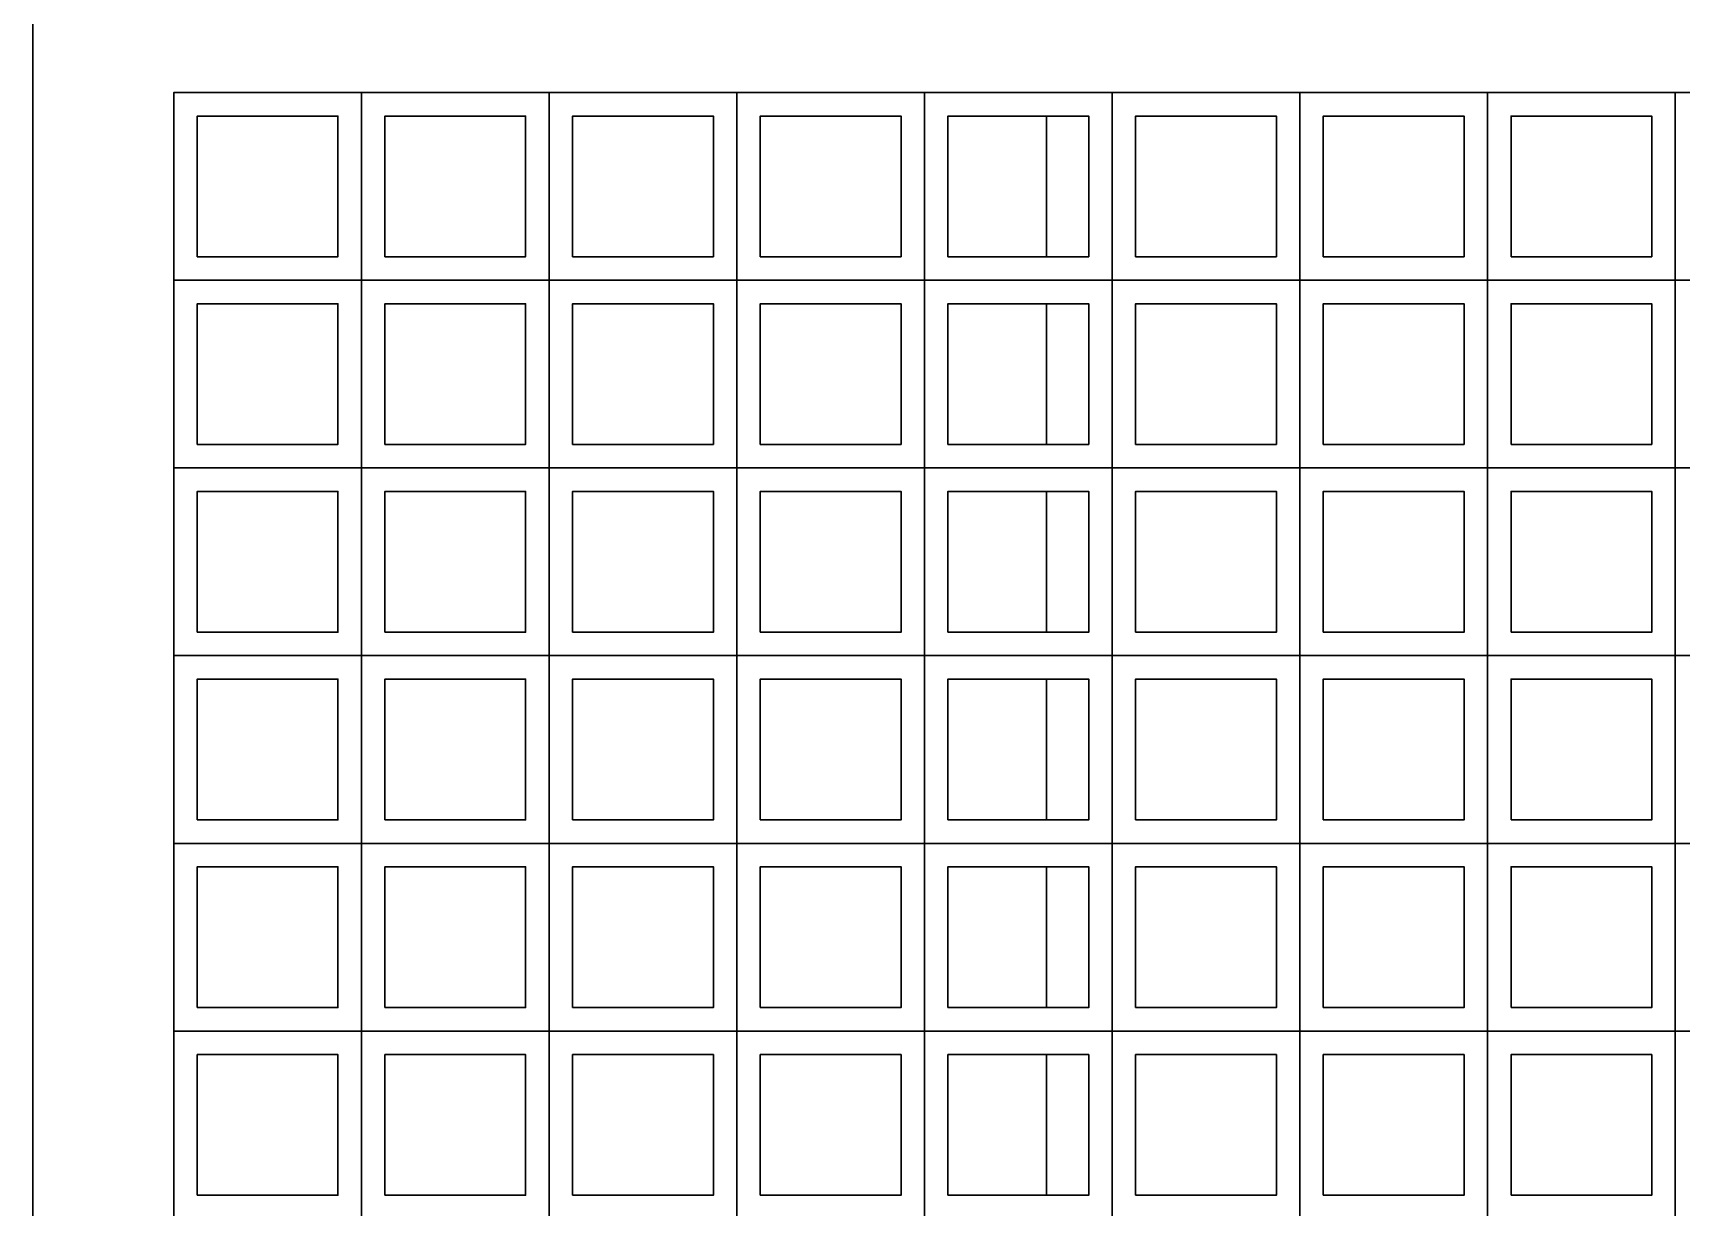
# Model space of a CAD drawing. Header units: millimetres. Extents: x -4228 to 27092, y -6721 to 984.
# Drawn here: x 24737.8 to 24913.4, y -2751.2 to -2626.1 of the extents above; entities that cross this region are included whole.
import ezdxf

# ---------------------------------------------------------------- set-up
doc = ezdxf.new("R2010")
doc.units = ezdxf.units.MM
doc.header["$LTSCALE"] = 50
doc.layers.add('cobogo', color=7, linetype='Continuous')
doc.layers.add('PAREDES3', color=2, linetype='Continuous')

msp = doc.modelspace()

# ---------------------------------------------------------------- linework, layer by layer
at = {"layer": 'cobogo', "color": 3, "linetype": 'Continuous', "lineweight": 30}
for points in [[(24752.76, -2652.46), (24772.76, -2652.46), (24772.76, -2632.46), (24752.76, -2632.46)], [(24752.76, -2652.46), (24772.76, -2652.46), (24772.76, -2632.46), (24752.76, -2632.46)], [(24752.76, -2652.46), (24772.76, -2652.46), (24772.76, -2632.46), (24752.76, -2632.46)], [(24752.76, -2652.46), (24772.76, -2652.46), (24772.76, -2632.46), (24752.76, -2632.46)], [(24772.76, -2652.46), (24792.76, -2652.46), (24792.76, -2632.46), (24772.76, -2632.46)], [(24772.76, -2652.46), (24792.76, -2652.46), (24792.76, -2632.46), (24772.76, -2632.46)], [(24772.76, -2652.46), (24792.76, -2652.46), (24792.76, -2632.46), (24772.76, -2632.46)], [(24772.76, -2652.46), (24792.76, -2652.46), (24792.76, -2632.46), (24772.76, -2632.46)], [(24792.76, -2652.46), (24812.76, -2652.46), (24812.76, -2632.46), (24792.76, -2632.46)], [(24792.76, -2652.46), (24812.76, -2652.46), (24812.76, -2632.46), (24792.76, -2632.46)], [(24792.76, -2652.46), (24812.76, -2652.46), (24812.76, -2632.46), (24792.76, -2632.46)], [(24792.76, -2652.46), (24812.76, -2652.46), (24812.76, -2632.46), (24792.76, -2632.46)], [(24812.76, -2652.46), (24832.76, -2652.46), (24832.76, -2632.46), (24812.76, -2632.46)], [(24812.76, -2652.46), (24832.76, -2652.46), (24832.76, -2632.46), (24812.76, -2632.46)], [(24812.76, -2652.46), (24832.76, -2652.46), (24832.76, -2632.46), (24812.76, -2632.46)], [(24812.76, -2652.46), (24832.76, -2652.46), (24832.76, -2632.46), (24812.76, -2632.46)], [(24832.76, -2652.46), (24852.76, -2652.46), (24852.76, -2632.46), (24832.76, -2632.46)], [(24832.76, -2652.46), (24852.76, -2652.46), (24852.76, -2632.46), (24832.76, -2632.46)], [(24832.76, -2652.46), (24852.76, -2652.46), (24852.76, -2632.46), (24832.76, -2632.46)], [(24832.76, -2652.46), (24852.76, -2652.46), (24852.76, -2632.46), (24832.76, -2632.46)], [(24852.76, -2652.46), (24872.76, -2652.46), (24872.76, -2632.46), (24852.76, -2632.46)], [(24852.76, -2652.46), (24872.76, -2652.46), (24872.76, -2632.46), (24852.76, -2632.46)], [(24852.76, -2652.46), (24872.76, -2652.46), (24872.76, -2632.46), (24852.76, -2632.46)], [(24852.76, -2652.46), (24872.76, -2652.46), (24872.76, -2632.46), (24852.76, -2632.46)], [(24872.76, -2652.46), (24892.76, -2652.46), (24892.76, -2632.46), (24872.76, -2632.46)], [(24872.76, -2652.46), (24892.76, -2652.46), (24892.76, -2632.46), (24872.76, -2632.46)], [(24872.76, -2652.46), (24892.76, -2652.46), (24892.76, -2632.46), (24872.76, -2632.46)], [(24872.76, -2652.46), (24892.76, -2652.46), (24892.76, -2632.46), (24872.76, -2632.46)], [(24892.76, -2652.46), (24912.76, -2652.46), (24912.76, -2632.46), (24892.76, -2632.46)], [(24892.76, -2652.46), (24912.76, -2652.46), (24912.76, -2632.46), (24892.76, -2632.46)], [(24892.76, -2652.46), (24912.76, -2652.46), (24912.76, -2632.46), (24892.76, -2632.46)], [(24892.76, -2652.46), (24912.76, -2652.46), (24912.76, -2632.46), (24892.76, -2632.46)], [(24912.76, -2652.46), (24932.76, -2652.46), (24932.76, -2632.46), (24912.76, -2632.46)], [(24912.76, -2652.46), (24932.76, -2652.46), (24932.76, -2632.46), (24912.76, -2632.46)], [(24912.76, -2652.46), (24932.76, -2652.46), (24932.76, -2632.46), (24912.76, -2632.46)], [(24912.76, -2652.46), (24932.76, -2652.46), (24932.76, -2632.46), (24912.76, -2632.46)], [(24755.26, -2649.96), (24770.26, -2649.96), (24770.26, -2634.96), (24755.26, -2634.96)], [(24755.26, -2649.96), (24770.26, -2649.96), (24770.26, -2634.96), (24755.26, -2634.96)], [(24755.26, -2649.96), (24770.26, -2649.96), (24770.26, -2634.96), (24755.26, -2634.96)], [(24755.26, -2649.96), (24770.26, -2649.96), (24770.26, -2634.96), (24755.26, -2634.96)], [(24775.26, -2649.96), (24790.26, -2649.96), (24790.26, -2634.96), (24775.26, -2634.96)], [(24775.26, -2649.96), (24790.26, -2649.96), (24790.26, -2634.96), (24775.26, -2634.96)], [(24775.26, -2649.96), (24790.26, -2649.96), (24790.26, -2634.96), (24775.26, -2634.96)], [(24775.26, -2649.96), (24790.26, -2649.96), (24790.26, -2634.96), (24775.26, -2634.96)], [(24795.26, -2649.96), (24810.26, -2649.96), (24810.26, -2634.96), (24795.26, -2634.96)], [(24795.26, -2649.96), (24810.26, -2649.96), (24810.26, -2634.96), (24795.26, -2634.96)], [(24795.26, -2649.96), (24810.26, -2649.96), (24810.26, -2634.96), (24795.26, -2634.96)], [(24795.26, -2649.96), (24810.26, -2649.96), (24810.26, -2634.96), (24795.26, -2634.96)], [(24815.26, -2649.96), (24830.26, -2649.96), (24830.26, -2634.96), (24815.26, -2634.96)], [(24815.26, -2649.96), (24830.26, -2649.96), (24830.26, -2634.96), (24815.26, -2634.96)], [(24815.26, -2649.96), (24830.26, -2649.96), (24830.26, -2634.96), (24815.26, -2634.96)], [(24815.26, -2649.96), (24830.26, -2649.96), (24830.26, -2634.96), (24815.26, -2634.96)], [(24835.26, -2649.96), (24850.26, -2649.96), (24850.26, -2634.96), (24835.26, -2634.96)], [(24835.26, -2649.96), (24850.26, -2649.96), (24850.26, -2634.96), (24835.26, -2634.96)], [(24835.26, -2649.96), (24850.26, -2649.96), (24850.26, -2634.96), (24835.26, -2634.96)], [(24835.26, -2649.96), (24850.26, -2649.96), (24850.26, -2634.96), (24835.26, -2634.96)], [(24855.26, -2649.96), (24870.26, -2649.96), (24870.26, -2634.96), (24855.26, -2634.96)], [(24855.26, -2649.96), (24870.26, -2649.96), (24870.26, -2634.96), (24855.26, -2634.96)], [(24855.26, -2649.96), (24870.26, -2649.96), (24870.26, -2634.96), (24855.26, -2634.96)], [(24855.26, -2649.96), (24870.26, -2649.96), (24870.26, -2634.96), (24855.26, -2634.96)], [(24875.26, -2649.96), (24890.26, -2649.96), (24890.26, -2634.96), (24875.26, -2634.96)], [(24875.26, -2649.96), (24890.26, -2649.96), (24890.26, -2634.96), (24875.26, -2634.96)], [(24875.26, -2649.96), (24890.26, -2649.96), (24890.26, -2634.96), (24875.26, -2634.96)], [(24875.26, -2649.96), (24890.26, -2649.96), (24890.26, -2634.96), (24875.26, -2634.96)], [(24895.26, -2649.96), (24910.26, -2649.96), (24910.26, -2634.96), (24895.26, -2634.96)], [(24895.26, -2649.96), (24910.26, -2649.96), (24910.26, -2634.96), (24895.26, -2634.96)], [(24895.26, -2649.96), (24910.26, -2649.96), (24910.26, -2634.96), (24895.26, -2634.96)], [(24895.26, -2649.96), (24910.26, -2649.96), (24910.26, -2634.96), (24895.26, -2634.96)], [(24752.76, -2672.46), (24772.76, -2672.46), (24772.76, -2652.46), (24752.76, -2652.46)], [(24752.76, -2672.46), (24772.76, -2672.46), (24772.76, -2652.46), (24752.76, -2652.46)], [(24752.76, -2672.46), (24772.76, -2672.46), (24772.76, -2652.46), (24752.76, -2652.46)], [(24752.76, -2672.46), (24772.76, -2672.46), (24772.76, -2652.46), (24752.76, -2652.46)], [(24772.76, -2672.46), (24792.76, -2672.46), (24792.76, -2652.46), (24772.76, -2652.46)], [(24772.76, -2672.46), (24792.76, -2672.46), (24792.76, -2652.46), (24772.76, -2652.46)], [(24772.76, -2672.46), (24792.76, -2672.46), (24792.76, -2652.46), (24772.76, -2652.46)], [(24772.76, -2672.46), (24792.76, -2672.46), (24792.76, -2652.46), (24772.76, -2652.46)], [(24792.76, -2672.46), (24812.76, -2672.46), (24812.76, -2652.46), (24792.76, -2652.46)], [(24792.76, -2672.46), (24812.76, -2672.46), (24812.76, -2652.46), (24792.76, -2652.46)], [(24792.76, -2672.46), (24812.76, -2672.46), (24812.76, -2652.46), (24792.76, -2652.46)], [(24792.76, -2672.46), (24812.76, -2672.46), (24812.76, -2652.46), (24792.76, -2652.46)], [(24812.76, -2672.46), (24832.76, -2672.46), (24832.76, -2652.46), (24812.76, -2652.46)], [(24812.76, -2672.46), (24832.76, -2672.46), (24832.76, -2652.46), (24812.76, -2652.46)], [(24812.76, -2672.46), (24832.76, -2672.46), (24832.76, -2652.46), (24812.76, -2652.46)], [(24812.76, -2672.46), (24832.76, -2672.46), (24832.76, -2652.46), (24812.76, -2652.46)], [(24832.76, -2672.46), (24852.76, -2672.46), (24852.76, -2652.46), (24832.76, -2652.46)], [(24832.76, -2672.46), (24852.76, -2672.46), (24852.76, -2652.46), (24832.76, -2652.46)], [(24832.76, -2672.46), (24852.76, -2672.46), (24852.76, -2652.46), (24832.76, -2652.46)], [(24832.76, -2672.46), (24852.76, -2672.46), (24852.76, -2652.46), (24832.76, -2652.46)], [(24852.76, -2672.46), (24872.76, -2672.46), (24872.76, -2652.46), (24852.76, -2652.46)], [(24852.76, -2672.46), (24872.76, -2672.46), (24872.76, -2652.46), (24852.76, -2652.46)], [(24852.76, -2672.46), (24872.76, -2672.46), (24872.76, -2652.46), (24852.76, -2652.46)], [(24852.76, -2672.46), (24872.76, -2672.46), (24872.76, -2652.46), (24852.76, -2652.46)], [(24872.76, -2672.46), (24892.76, -2672.46), (24892.76, -2652.46), (24872.76, -2652.46)], [(24872.76, -2672.46), (24892.76, -2672.46), (24892.76, -2652.46), (24872.76, -2652.46)], [(24872.76, -2672.46), (24892.76, -2672.46), (24892.76, -2652.46), (24872.76, -2652.46)], [(24872.76, -2672.46), (24892.76, -2672.46), (24892.76, -2652.46), (24872.76, -2652.46)], [(24892.76, -2672.46), (24912.76, -2672.46), (24912.76, -2652.46), (24892.76, -2652.46)], [(24892.76, -2672.46), (24912.76, -2672.46), (24912.76, -2652.46), (24892.76, -2652.46)], [(24892.76, -2672.46), (24912.76, -2672.46), (24912.76, -2652.46), (24892.76, -2652.46)], [(24892.76, -2672.46), (24912.76, -2672.46), (24912.76, -2652.46), (24892.76, -2652.46)], [(24912.76, -2672.46), (24932.76, -2672.46), (24932.76, -2652.46), (24912.76, -2652.46)], [(24912.76, -2672.46), (24932.76, -2672.46), (24932.76, -2652.46), (24912.76, -2652.46)], [(24912.76, -2672.46), (24932.76, -2672.46), (24932.76, -2652.46), (24912.76, -2652.46)], [(24912.76, -2672.46), (24932.76, -2672.46), (24932.76, -2652.46), (24912.76, -2652.46)], [(24755.26, -2669.96), (24770.26, -2669.96), (24770.26, -2654.96), (24755.26, -2654.96)], [(24755.26, -2669.96), (24770.26, -2669.96), (24770.26, -2654.96), (24755.26, -2654.96)], [(24755.26, -2669.96), (24770.26, -2669.96), (24770.26, -2654.96), (24755.26, -2654.96)], [(24755.26, -2669.96), (24770.26, -2669.96), (24770.26, -2654.96), (24755.26, -2654.96)], [(24775.26, -2669.96), (24790.26, -2669.96), (24790.26, -2654.96), (24775.26, -2654.96)], [(24775.26, -2669.96), (24790.26, -2669.96), (24790.26, -2654.96), (24775.26, -2654.96)], [(24775.26, -2669.96), (24790.26, -2669.96), (24790.26, -2654.96), (24775.26, -2654.96)], [(24775.26, -2669.96), (24790.26, -2669.96), (24790.26, -2654.96), (24775.26, -2654.96)], [(24795.26, -2669.96), (24810.26, -2669.96), (24810.26, -2654.96), (24795.26, -2654.96)], [(24795.26, -2669.96), (24810.26, -2669.96), (24810.26, -2654.96), (24795.26, -2654.96)], [(24795.26, -2669.96), (24810.26, -2669.96), (24810.26, -2654.96), (24795.26, -2654.96)], [(24795.26, -2669.96), (24810.26, -2669.96), (24810.26, -2654.96), (24795.26, -2654.96)], [(24815.26, -2669.96), (24830.26, -2669.96), (24830.26, -2654.96), (24815.26, -2654.96)], [(24815.26, -2669.96), (24830.26, -2669.96), (24830.26, -2654.96), (24815.26, -2654.96)], [(24815.26, -2669.96), (24830.26, -2669.96), (24830.26, -2654.96), (24815.26, -2654.96)], [(24815.26, -2669.96), (24830.26, -2669.96), (24830.26, -2654.96), (24815.26, -2654.96)], [(24835.26, -2669.96), (24850.26, -2669.96), (24850.26, -2654.96), (24835.26, -2654.96)], [(24835.26, -2669.96), (24850.26, -2669.96), (24850.26, -2654.96), (24835.26, -2654.96)], [(24835.26, -2669.96), (24850.26, -2669.96), (24850.26, -2654.96), (24835.26, -2654.96)], [(24835.26, -2669.96), (24850.26, -2669.96), (24850.26, -2654.96), (24835.26, -2654.96)], [(24855.26, -2669.96), (24870.26, -2669.96), (24870.26, -2654.96), (24855.26, -2654.96)], [(24855.26, -2669.96), (24870.26, -2669.96), (24870.26, -2654.96), (24855.26, -2654.96)], [(24855.26, -2669.96), (24870.26, -2669.96), (24870.26, -2654.96), (24855.26, -2654.96)], [(24855.26, -2669.96), (24870.26, -2669.96), (24870.26, -2654.96), (24855.26, -2654.96)], [(24875.26, -2669.96), (24890.26, -2669.96), (24890.26, -2654.96), (24875.26, -2654.96)], [(24875.26, -2669.96), (24890.26, -2669.96), (24890.26, -2654.96), (24875.26, -2654.96)], [(24875.26, -2669.96), (24890.26, -2669.96), (24890.26, -2654.96), (24875.26, -2654.96)], [(24875.26, -2669.96), (24890.26, -2669.96), (24890.26, -2654.96), (24875.26, -2654.96)], [(24895.26, -2669.96), (24910.26, -2669.96), (24910.26, -2654.96), (24895.26, -2654.96)], [(24895.26, -2669.96), (24910.26, -2669.96), (24910.26, -2654.96), (24895.26, -2654.96)], [(24895.26, -2669.96), (24910.26, -2669.96), (24910.26, -2654.96), (24895.26, -2654.96)], [(24895.26, -2669.96), (24910.26, -2669.96), (24910.26, -2654.96), (24895.26, -2654.96)], [(24752.76, -2692.46), (24772.76, -2692.46), (24772.76, -2672.46), (24752.76, -2672.46)], [(24752.76, -2692.46), (24772.76, -2692.46), (24772.76, -2672.46), (24752.76, -2672.46)], [(24752.76, -2692.46), (24772.76, -2692.46), (24772.76, -2672.46), (24752.76, -2672.46)], [(24752.76, -2692.46), (24772.76, -2692.46), (24772.76, -2672.46), (24752.76, -2672.46)], [(24772.76, -2692.46), (24792.76, -2692.46), (24792.76, -2672.46), (24772.76, -2672.46)], [(24772.76, -2692.46), (24792.76, -2692.46), (24792.76, -2672.46), (24772.76, -2672.46)], [(24772.76, -2692.46), (24792.76, -2692.46), (24792.76, -2672.46), (24772.76, -2672.46)], [(24772.76, -2692.46), (24792.76, -2692.46), (24792.76, -2672.46), (24772.76, -2672.46)], [(24792.76, -2692.46), (24812.76, -2692.46), (24812.76, -2672.46), (24792.76, -2672.46)], [(24792.76, -2692.46), (24812.76, -2692.46), (24812.76, -2672.46), (24792.76, -2672.46)], [(24792.76, -2692.46), (24812.76, -2692.46), (24812.76, -2672.46), (24792.76, -2672.46)], [(24792.76, -2692.46), (24812.76, -2692.46), (24812.76, -2672.46), (24792.76, -2672.46)], [(24812.76, -2692.46), (24832.76, -2692.46), (24832.76, -2672.46), (24812.76, -2672.46)], [(24812.76, -2692.46), (24832.76, -2692.46), (24832.76, -2672.46), (24812.76, -2672.46)], [(24812.76, -2692.46), (24832.76, -2692.46), (24832.76, -2672.46), (24812.76, -2672.46)], [(24812.76, -2692.46), (24832.76, -2692.46), (24832.76, -2672.46), (24812.76, -2672.46)], [(24832.76, -2692.46), (24852.76, -2692.46), (24852.76, -2672.46), (24832.76, -2672.46)], [(24832.76, -2692.46), (24852.76, -2692.46), (24852.76, -2672.46), (24832.76, -2672.46)], [(24832.76, -2692.46), (24852.76, -2692.46), (24852.76, -2672.46), (24832.76, -2672.46)], [(24832.76, -2692.46), (24852.76, -2692.46), (24852.76, -2672.46), (24832.76, -2672.46)], [(24852.76, -2692.46), (24872.76, -2692.46), (24872.76, -2672.46), (24852.76, -2672.46)], [(24852.76, -2692.46), (24872.76, -2692.46), (24872.76, -2672.46), (24852.76, -2672.46)], [(24852.76, -2692.46), (24872.76, -2692.46), (24872.76, -2672.46), (24852.76, -2672.46)], [(24852.76, -2692.46), (24872.76, -2692.46), (24872.76, -2672.46), (24852.76, -2672.46)], [(24872.76, -2692.46), (24892.76, -2692.46), (24892.76, -2672.46), (24872.76, -2672.46)], [(24872.76, -2692.46), (24892.76, -2692.46), (24892.76, -2672.46), (24872.76, -2672.46)], [(24872.76, -2692.46), (24892.76, -2692.46), (24892.76, -2672.46), (24872.76, -2672.46)], [(24872.76, -2692.46), (24892.76, -2692.46), (24892.76, -2672.46), (24872.76, -2672.46)], [(24892.76, -2692.46), (24912.76, -2692.46), (24912.76, -2672.46), (24892.76, -2672.46)], [(24892.76, -2692.46), (24912.76, -2692.46), (24912.76, -2672.46), (24892.76, -2672.46)], [(24892.76, -2692.46), (24912.76, -2692.46), (24912.76, -2672.46), (24892.76, -2672.46)], [(24892.76, -2692.46), (24912.76, -2692.46), (24912.76, -2672.46), (24892.76, -2672.46)], [(24912.76, -2692.46), (24932.76, -2692.46), (24932.76, -2672.46), (24912.76, -2672.46)], [(24912.76, -2692.46), (24932.76, -2692.46), (24932.76, -2672.46), (24912.76, -2672.46)], [(24912.76, -2692.46), (24932.76, -2692.46), (24932.76, -2672.46), (24912.76, -2672.46)], [(24912.76, -2692.46), (24932.76, -2692.46), (24932.76, -2672.46), (24912.76, -2672.46)], [(24755.26, -2689.96), (24770.26, -2689.96), (24770.26, -2674.96), (24755.26, -2674.96)], [(24755.26, -2689.96), (24770.26, -2689.96), (24770.26, -2674.96), (24755.26, -2674.96)], [(24755.26, -2689.96), (24770.26, -2689.96), (24770.26, -2674.96), (24755.26, -2674.96)], [(24755.26, -2689.96), (24770.26, -2689.96), (24770.26, -2674.96), (24755.26, -2674.96)], [(24775.26, -2689.96), (24790.26, -2689.96), (24790.26, -2674.96), (24775.26, -2674.96)], [(24775.26, -2689.96), (24790.26, -2689.96), (24790.26, -2674.96), (24775.26, -2674.96)], [(24775.26, -2689.96), (24790.26, -2689.96), (24790.26, -2674.96), (24775.26, -2674.96)], [(24775.26, -2689.96), (24790.26, -2689.96), (24790.26, -2674.96), (24775.26, -2674.96)], [(24795.26, -2689.96), (24810.26, -2689.96), (24810.26, -2674.96), (24795.26, -2674.96)], [(24795.26, -2689.96), (24810.26, -2689.96), (24810.26, -2674.96), (24795.26, -2674.96)], [(24795.26, -2689.96), (24810.26, -2689.96), (24810.26, -2674.96), (24795.26, -2674.96)], [(24795.26, -2689.96), (24810.26, -2689.96), (24810.26, -2674.96), (24795.26, -2674.96)], [(24815.26, -2689.96), (24830.26, -2689.96), (24830.26, -2674.96), (24815.26, -2674.96)], [(24815.26, -2689.96), (24830.26, -2689.96), (24830.26, -2674.96), (24815.26, -2674.96)], [(24815.26, -2689.96), (24830.26, -2689.96), (24830.26, -2674.96), (24815.26, -2674.96)], [(24815.26, -2689.96), (24830.26, -2689.96), (24830.26, -2674.96), (24815.26, -2674.96)], [(24835.26, -2689.96), (24850.26, -2689.96), (24850.26, -2674.96), (24835.26, -2674.96)], [(24835.26, -2689.96), (24850.26, -2689.96), (24850.26, -2674.96), (24835.26, -2674.96)], [(24835.26, -2689.96), (24850.26, -2689.96), (24850.26, -2674.96), (24835.26, -2674.96)], [(24835.26, -2689.96), (24850.26, -2689.96), (24850.26, -2674.96), (24835.26, -2674.96)], [(24855.26, -2689.96), (24870.26, -2689.96), (24870.26, -2674.96), (24855.26, -2674.96)], [(24855.26, -2689.96), (24870.26, -2689.96), (24870.26, -2674.96), (24855.26, -2674.96)], [(24855.26, -2689.96), (24870.26, -2689.96), (24870.26, -2674.96), (24855.26, -2674.96)], [(24855.26, -2689.96), (24870.26, -2689.96), (24870.26, -2674.96), (24855.26, -2674.96)], [(24875.26, -2689.96), (24890.26, -2689.96), (24890.26, -2674.96), (24875.26, -2674.96)], [(24875.26, -2689.96), (24890.26, -2689.96), (24890.26, -2674.96), (24875.26, -2674.96)], [(24875.26, -2689.96), (24890.26, -2689.96), (24890.26, -2674.96), (24875.26, -2674.96)], [(24875.26, -2689.96), (24890.26, -2689.96), (24890.26, -2674.96), (24875.26, -2674.96)], [(24895.26, -2689.96), (24910.26, -2689.96), (24910.26, -2674.96), (24895.26, -2674.96)], [(24895.26, -2689.96), (24910.26, -2689.96), (24910.26, -2674.96), (24895.26, -2674.96)], [(24895.26, -2689.96), (24910.26, -2689.96), (24910.26, -2674.96), (24895.26, -2674.96)], [(24895.26, -2689.96), (24910.26, -2689.96), (24910.26, -2674.96), (24895.26, -2674.96)], [(24752.76, -2712.46), (24772.76, -2712.46), (24772.76, -2692.46), (24752.76, -2692.46)], [(24752.76, -2712.46), (24772.76, -2712.46), (24772.76, -2692.46), (24752.76, -2692.46)], [(24752.76, -2712.46), (24772.76, -2712.46), (24772.76, -2692.46), (24752.76, -2692.46)], [(24752.76, -2712.46), (24772.76, -2712.46), (24772.76, -2692.46), (24752.76, -2692.46)], [(24772.76, -2712.46), (24792.76, -2712.46), (24792.76, -2692.46), (24772.76, -2692.46)], [(24772.76, -2712.46), (24792.76, -2712.46), (24792.76, -2692.46), (24772.76, -2692.46)], [(24772.76, -2712.46), (24792.76, -2712.46), (24792.76, -2692.46), (24772.76, -2692.46)], [(24772.76, -2712.46), (24792.76, -2712.46), (24792.76, -2692.46), (24772.76, -2692.46)], [(24792.76, -2712.46), (24812.76, -2712.46), (24812.76, -2692.46), (24792.76, -2692.46)], [(24792.76, -2712.46), (24812.76, -2712.46), (24812.76, -2692.46), (24792.76, -2692.46)], [(24792.76, -2712.46), (24812.76, -2712.46), (24812.76, -2692.46), (24792.76, -2692.46)], [(24792.76, -2712.46), (24812.76, -2712.46), (24812.76, -2692.46), (24792.76, -2692.46)], [(24812.76, -2712.46), (24832.76, -2712.46), (24832.76, -2692.46), (24812.76, -2692.46)], [(24812.76, -2712.46), (24832.76, -2712.46), (24832.76, -2692.46), (24812.76, -2692.46)], [(24812.76, -2712.46), (24832.76, -2712.46), (24832.76, -2692.46), (24812.76, -2692.46)], [(24812.76, -2712.46), (24832.76, -2712.46), (24832.76, -2692.46), (24812.76, -2692.46)], [(24832.76, -2712.46), (24852.76, -2712.46), (24852.76, -2692.46), (24832.76, -2692.46)], [(24832.76, -2712.46), (24852.76, -2712.46), (24852.76, -2692.46), (24832.76, -2692.46)], [(24832.76, -2712.46), (24852.76, -2712.46), (24852.76, -2692.46), (24832.76, -2692.46)], [(24832.76, -2712.46), (24852.76, -2712.46), (24852.76, -2692.46), (24832.76, -2692.46)], [(24852.76, -2712.46), (24872.76, -2712.46), (24872.76, -2692.46), (24852.76, -2692.46)], [(24852.76, -2712.46), (24872.76, -2712.46), (24872.76, -2692.46), (24852.76, -2692.46)], [(24852.76, -2712.46), (24872.76, -2712.46), (24872.76, -2692.46), (24852.76, -2692.46)], [(24852.76, -2712.46), (24872.76, -2712.46), (24872.76, -2692.46), (24852.76, -2692.46)], [(24872.76, -2712.46), (24892.76, -2712.46), (24892.76, -2692.46), (24872.76, -2692.46)], [(24872.76, -2712.46), (24892.76, -2712.46), (24892.76, -2692.46), (24872.76, -2692.46)], [(24872.76, -2712.46), (24892.76, -2712.46), (24892.76, -2692.46), (24872.76, -2692.46)], [(24872.76, -2712.46), (24892.76, -2712.46), (24892.76, -2692.46), (24872.76, -2692.46)], [(24892.76, -2712.46), (24912.76, -2712.46), (24912.76, -2692.46), (24892.76, -2692.46)], [(24892.76, -2712.46), (24912.76, -2712.46), (24912.76, -2692.46), (24892.76, -2692.46)], [(24892.76, -2712.46), (24912.76, -2712.46), (24912.76, -2692.46), (24892.76, -2692.46)], [(24892.76, -2712.46), (24912.76, -2712.46), (24912.76, -2692.46), (24892.76, -2692.46)], [(24912.76, -2712.46), (24932.76, -2712.46), (24932.76, -2692.46), (24912.76, -2692.46)], [(24912.76, -2712.46), (24932.76, -2712.46), (24932.76, -2692.46), (24912.76, -2692.46)], [(24912.76, -2712.46), (24932.76, -2712.46), (24932.76, -2692.46), (24912.76, -2692.46)], [(24912.76, -2712.46), (24932.76, -2712.46), (24932.76, -2692.46), (24912.76, -2692.46)], [(24755.26, -2709.96), (24770.26, -2709.96), (24770.26, -2694.96), (24755.26, -2694.96)], [(24755.26, -2709.96), (24770.26, -2709.96), (24770.26, -2694.96), (24755.26, -2694.96)], [(24755.26, -2709.96), (24770.26, -2709.96), (24770.26, -2694.96), (24755.26, -2694.96)], [(24755.26, -2709.96), (24770.26, -2709.96), (24770.26, -2694.96), (24755.26, -2694.96)], [(24775.26, -2709.96), (24790.26, -2709.96), (24790.26, -2694.96), (24775.26, -2694.96)], [(24775.26, -2709.96), (24790.26, -2709.96), (24790.26, -2694.96), (24775.26, -2694.96)], [(24775.26, -2709.96), (24790.26, -2709.96), (24790.26, -2694.96), (24775.26, -2694.96)], [(24775.26, -2709.96), (24790.26, -2709.96), (24790.26, -2694.96), (24775.26, -2694.96)], [(24795.26, -2709.96), (24810.26, -2709.96), (24810.26, -2694.96), (24795.26, -2694.96)], [(24795.26, -2709.96), (24810.26, -2709.96), (24810.26, -2694.96), (24795.26, -2694.96)], [(24795.26, -2709.96), (24810.26, -2709.96), (24810.26, -2694.96), (24795.26, -2694.96)], [(24795.26, -2709.96), (24810.26, -2709.96), (24810.26, -2694.96), (24795.26, -2694.96)], [(24815.26, -2709.96), (24830.26, -2709.96), (24830.26, -2694.96), (24815.26, -2694.96)], [(24815.26, -2709.96), (24830.26, -2709.96), (24830.26, -2694.96), (24815.26, -2694.96)], [(24815.26, -2709.96), (24830.26, -2709.96), (24830.26, -2694.96), (24815.26, -2694.96)], [(24815.26, -2709.96), (24830.26, -2709.96), (24830.26, -2694.96), (24815.26, -2694.96)], [(24835.26, -2709.96), (24850.26, -2709.96), (24850.26, -2694.96), (24835.26, -2694.96)], [(24835.26, -2709.96), (24850.26, -2709.96), (24850.26, -2694.96), (24835.26, -2694.96)], [(24835.26, -2709.96), (24850.26, -2709.96), (24850.26, -2694.96), (24835.26, -2694.96)], [(24835.26, -2709.96), (24850.26, -2709.96), (24850.26, -2694.96), (24835.26, -2694.96)], [(24855.26, -2709.96), (24870.26, -2709.96), (24870.26, -2694.96), (24855.26, -2694.96)], [(24855.26, -2709.96), (24870.26, -2709.96), (24870.26, -2694.96), (24855.26, -2694.96)], [(24855.26, -2709.96), (24870.26, -2709.96), (24870.26, -2694.96), (24855.26, -2694.96)], [(24855.26, -2709.96), (24870.26, -2709.96), (24870.26, -2694.96), (24855.26, -2694.96)], [(24875.26, -2709.96), (24890.26, -2709.96), (24890.26, -2694.96), (24875.26, -2694.96)], [(24875.26, -2709.96), (24890.26, -2709.96), (24890.26, -2694.96), (24875.26, -2694.96)], [(24875.26, -2709.96), (24890.26, -2709.96), (24890.26, -2694.96), (24875.26, -2694.96)], [(24875.26, -2709.96), (24890.26, -2709.96), (24890.26, -2694.96), (24875.26, -2694.96)], [(24895.26, -2709.96), (24910.26, -2709.96), (24910.26, -2694.96), (24895.26, -2694.96)], [(24895.26, -2709.96), (24910.26, -2709.96), (24910.26, -2694.96), (24895.26, -2694.96)], [(24895.26, -2709.96), (24910.26, -2709.96), (24910.26, -2694.96), (24895.26, -2694.96)], [(24895.26, -2709.96), (24910.26, -2709.96), (24910.26, -2694.96), (24895.26, -2694.96)], [(24752.76, -2732.46), (24772.76, -2732.46), (24772.76, -2712.46), (24752.76, -2712.46)], [(24752.76, -2732.46), (24772.76, -2732.46), (24772.76, -2712.46), (24752.76, -2712.46)], [(24752.76, -2732.46), (24772.76, -2732.46), (24772.76, -2712.46), (24752.76, -2712.46)], [(24752.76, -2732.46), (24772.76, -2732.46), (24772.76, -2712.46), (24752.76, -2712.46)], [(24772.76, -2732.46), (24792.76, -2732.46), (24792.76, -2712.46), (24772.76, -2712.46)], [(24772.76, -2732.46), (24792.76, -2732.46), (24792.76, -2712.46), (24772.76, -2712.46)], [(24772.76, -2732.46), (24792.76, -2732.46), (24792.76, -2712.46), (24772.76, -2712.46)], [(24772.76, -2732.46), (24792.76, -2732.46), (24792.76, -2712.46), (24772.76, -2712.46)], [(24792.76, -2732.46), (24812.76, -2732.46), (24812.76, -2712.46), (24792.76, -2712.46)], [(24792.76, -2732.46), (24812.76, -2732.46), (24812.76, -2712.46), (24792.76, -2712.46)], [(24792.76, -2732.46), (24812.76, -2732.46), (24812.76, -2712.46), (24792.76, -2712.46)], [(24792.76, -2732.46), (24812.76, -2732.46), (24812.76, -2712.46), (24792.76, -2712.46)], [(24812.76, -2732.46), (24832.76, -2732.46), (24832.76, -2712.46), (24812.76, -2712.46)], [(24812.76, -2732.46), (24832.76, -2732.46), (24832.76, -2712.46), (24812.76, -2712.46)], [(24812.76, -2732.46), (24832.76, -2732.46), (24832.76, -2712.46), (24812.76, -2712.46)], [(24812.76, -2732.46), (24832.76, -2732.46), (24832.76, -2712.46), (24812.76, -2712.46)], [(24832.76, -2732.46), (24852.76, -2732.46), (24852.76, -2712.46), (24832.76, -2712.46)], [(24832.76, -2732.46), (24852.76, -2732.46), (24852.76, -2712.46), (24832.76, -2712.46)], [(24832.76, -2732.46), (24852.76, -2732.46), (24852.76, -2712.46), (24832.76, -2712.46)], [(24832.76, -2732.46), (24852.76, -2732.46), (24852.76, -2712.46), (24832.76, -2712.46)], [(24852.76, -2732.46), (24872.76, -2732.46), (24872.76, -2712.46), (24852.76, -2712.46)], [(24852.76, -2732.46), (24872.76, -2732.46), (24872.76, -2712.46), (24852.76, -2712.46)], [(24852.76, -2732.46), (24872.76, -2732.46), (24872.76, -2712.46), (24852.76, -2712.46)], [(24852.76, -2732.46), (24872.76, -2732.46), (24872.76, -2712.46), (24852.76, -2712.46)], [(24872.76, -2732.46), (24892.76, -2732.46), (24892.76, -2712.46), (24872.76, -2712.46)], [(24872.76, -2732.46), (24892.76, -2732.46), (24892.76, -2712.46), (24872.76, -2712.46)], [(24872.76, -2732.46), (24892.76, -2732.46), (24892.76, -2712.46), (24872.76, -2712.46)], [(24872.76, -2732.46), (24892.76, -2732.46), (24892.76, -2712.46), (24872.76, -2712.46)], [(24892.76, -2732.46), (24912.76, -2732.46), (24912.76, -2712.46), (24892.76, -2712.46)], [(24892.76, -2732.46), (24912.76, -2732.46), (24912.76, -2712.46), (24892.76, -2712.46)], [(24892.76, -2732.46), (24912.76, -2732.46), (24912.76, -2712.46), (24892.76, -2712.46)], [(24892.76, -2732.46), (24912.76, -2732.46), (24912.76, -2712.46), (24892.76, -2712.46)], [(24912.76, -2732.46), (24932.76, -2732.46), (24932.76, -2712.46), (24912.76, -2712.46)], [(24912.76, -2732.46), (24932.76, -2732.46), (24932.76, -2712.46), (24912.76, -2712.46)], [(24912.76, -2732.46), (24932.76, -2732.46), (24932.76, -2712.46), (24912.76, -2712.46)], [(24912.76, -2732.46), (24932.76, -2732.46), (24932.76, -2712.46), (24912.76, -2712.46)], [(24755.26, -2729.96), (24770.26, -2729.96), (24770.26, -2714.96), (24755.26, -2714.96)], [(24755.26, -2729.96), (24770.26, -2729.96), (24770.26, -2714.96), (24755.26, -2714.96)], [(24755.26, -2729.96), (24770.26, -2729.96), (24770.26, -2714.96), (24755.26, -2714.96)], [(24755.26, -2729.96), (24770.26, -2729.96), (24770.26, -2714.96), (24755.26, -2714.96)], [(24775.26, -2729.96), (24790.26, -2729.96), (24790.26, -2714.96), (24775.26, -2714.96)], [(24775.26, -2729.96), (24790.26, -2729.96), (24790.26, -2714.96), (24775.26, -2714.96)], [(24775.26, -2729.96), (24790.26, -2729.96), (24790.26, -2714.96), (24775.26, -2714.96)], [(24775.26, -2729.96), (24790.26, -2729.96), (24790.26, -2714.96), (24775.26, -2714.96)], [(24795.26, -2729.96), (24810.26, -2729.96), (24810.26, -2714.96), (24795.26, -2714.96)], [(24795.26, -2729.96), (24810.26, -2729.96), (24810.26, -2714.96), (24795.26, -2714.96)], [(24795.26, -2729.96), (24810.26, -2729.96), (24810.26, -2714.96), (24795.26, -2714.96)], [(24795.26, -2729.96), (24810.26, -2729.96), (24810.26, -2714.96), (24795.26, -2714.96)], [(24815.26, -2729.96), (24830.26, -2729.96), (24830.26, -2714.96), (24815.26, -2714.96)], [(24815.26, -2729.96), (24830.26, -2729.96), (24830.26, -2714.96), (24815.26, -2714.96)], [(24815.26, -2729.96), (24830.26, -2729.96), (24830.26, -2714.96), (24815.26, -2714.96)], [(24815.26, -2729.96), (24830.26, -2729.96), (24830.26, -2714.96), (24815.26, -2714.96)], [(24835.26, -2729.96), (24850.26, -2729.96), (24850.26, -2714.96), (24835.26, -2714.96)], [(24835.26, -2729.96), (24850.26, -2729.96), (24850.26, -2714.96), (24835.26, -2714.96)], [(24835.26, -2729.96), (24850.26, -2729.96), (24850.26, -2714.96), (24835.26, -2714.96)], [(24835.26, -2729.96), (24850.26, -2729.96), (24850.26, -2714.96), (24835.26, -2714.96)], [(24855.26, -2729.96), (24870.26, -2729.96), (24870.26, -2714.96), (24855.26, -2714.96)], [(24855.26, -2729.96), (24870.26, -2729.96), (24870.26, -2714.96), (24855.26, -2714.96)], [(24855.26, -2729.96), (24870.26, -2729.96), (24870.26, -2714.96), (24855.26, -2714.96)], [(24855.26, -2729.96), (24870.26, -2729.96), (24870.26, -2714.96), (24855.26, -2714.96)], [(24875.26, -2729.96), (24890.26, -2729.96), (24890.26, -2714.96), (24875.26, -2714.96)], [(24875.26, -2729.96), (24890.26, -2729.96), (24890.26, -2714.96), (24875.26, -2714.96)], [(24875.26, -2729.96), (24890.26, -2729.96), (24890.26, -2714.96), (24875.26, -2714.96)], [(24875.26, -2729.96), (24890.26, -2729.96), (24890.26, -2714.96), (24875.26, -2714.96)], [(24895.26, -2729.96), (24910.26, -2729.96), (24910.26, -2714.96), (24895.26, -2714.96)], [(24895.26, -2729.96), (24910.26, -2729.96), (24910.26, -2714.96), (24895.26, -2714.96)], [(24895.26, -2729.96), (24910.26, -2729.96), (24910.26, -2714.96), (24895.26, -2714.96)], [(24895.26, -2729.96), (24910.26, -2729.96), (24910.26, -2714.96), (24895.26, -2714.96)], [(24752.76, -2752.46), (24772.76, -2752.46), (24772.76, -2732.46), (24752.76, -2732.46)], [(24752.76, -2752.46), (24772.76, -2752.46), (24772.76, -2732.46), (24752.76, -2732.46)], [(24752.76, -2752.46), (24772.76, -2752.46), (24772.76, -2732.46), (24752.76, -2732.46)], [(24752.76, -2752.46), (24772.76, -2752.46), (24772.76, -2732.46), (24752.76, -2732.46)], [(24772.76, -2752.46), (24792.76, -2752.46), (24792.76, -2732.46), (24772.76, -2732.46)], [(24772.76, -2752.46), (24792.76, -2752.46), (24792.76, -2732.46), (24772.76, -2732.46)], [(24772.76, -2752.46), (24792.76, -2752.46), (24792.76, -2732.46), (24772.76, -2732.46)], [(24772.76, -2752.46), (24792.76, -2752.46), (24792.76, -2732.46), (24772.76, -2732.46)], [(24792.76, -2752.46), (24812.76, -2752.46), (24812.76, -2732.46), (24792.76, -2732.46)], [(24792.76, -2752.46), (24812.76, -2752.46), (24812.76, -2732.46), (24792.76, -2732.46)], [(24792.76, -2752.46), (24812.76, -2752.46), (24812.76, -2732.46), (24792.76, -2732.46)], [(24792.76, -2752.46), (24812.76, -2752.46), (24812.76, -2732.46), (24792.76, -2732.46)], [(24812.76, -2752.46), (24832.76, -2752.46), (24832.76, -2732.46), (24812.76, -2732.46)], [(24812.76, -2752.46), (24832.76, -2752.46), (24832.76, -2732.46), (24812.76, -2732.46)], [(24812.76, -2752.46), (24832.76, -2752.46), (24832.76, -2732.46), (24812.76, -2732.46)], [(24812.76, -2752.46), (24832.76, -2752.46), (24832.76, -2732.46), (24812.76, -2732.46)], [(24832.76, -2752.46), (24852.76, -2752.46), (24852.76, -2732.46), (24832.76, -2732.46)], [(24832.76, -2752.46), (24852.76, -2752.46), (24852.76, -2732.46), (24832.76, -2732.46)], [(24832.76, -2752.46), (24852.76, -2752.46), (24852.76, -2732.46), (24832.76, -2732.46)], [(24832.76, -2752.46), (24852.76, -2752.46), (24852.76, -2732.46), (24832.76, -2732.46)], [(24852.76, -2752.46), (24872.76, -2752.46), (24872.76, -2732.46), (24852.76, -2732.46)], [(24852.76, -2752.46), (24872.76, -2752.46), (24872.76, -2732.46), (24852.76, -2732.46)], [(24852.76, -2752.46), (24872.76, -2752.46), (24872.76, -2732.46), (24852.76, -2732.46)], [(24852.76, -2752.46), (24872.76, -2752.46), (24872.76, -2732.46), (24852.76, -2732.46)], [(24872.76, -2752.46), (24892.76, -2752.46), (24892.76, -2732.46), (24872.76, -2732.46)], [(24872.76, -2752.46), (24892.76, -2752.46), (24892.76, -2732.46), (24872.76, -2732.46)], [(24872.76, -2752.46), (24892.76, -2752.46), (24892.76, -2732.46), (24872.76, -2732.46)], [(24872.76, -2752.46), (24892.76, -2752.46), (24892.76, -2732.46), (24872.76, -2732.46)], [(24892.76, -2752.46), (24912.76, -2752.46), (24912.76, -2732.46), (24892.76, -2732.46)], [(24892.76, -2752.46), (24912.76, -2752.46), (24912.76, -2732.46), (24892.76, -2732.46)], [(24892.76, -2752.46), (24912.76, -2752.46), (24912.76, -2732.46), (24892.76, -2732.46)], [(24892.76, -2752.46), (24912.76, -2752.46), (24912.76, -2732.46), (24892.76, -2732.46)], [(24912.76, -2752.46), (24932.76, -2752.46), (24932.76, -2732.46), (24912.76, -2732.46)], [(24912.76, -2752.46), (24932.76, -2752.46), (24932.76, -2732.46), (24912.76, -2732.46)], [(24912.76, -2752.46), (24932.76, -2752.46), (24932.76, -2732.46), (24912.76, -2732.46)], [(24912.76, -2752.46), (24932.76, -2752.46), (24932.76, -2732.46), (24912.76, -2732.46)], [(24755.26, -2749.96), (24770.26, -2749.96), (24770.26, -2734.96), (24755.26, -2734.96)], [(24755.26, -2749.96), (24770.26, -2749.96), (24770.26, -2734.96), (24755.26, -2734.96)], [(24755.26, -2749.96), (24770.26, -2749.96), (24770.26, -2734.96), (24755.26, -2734.96)], [(24755.26, -2749.96), (24770.26, -2749.96), (24770.26, -2734.96), (24755.26, -2734.96)], [(24775.26, -2749.96), (24790.26, -2749.96), (24790.26, -2734.96), (24775.26, -2734.96)], [(24775.26, -2749.96), (24790.26, -2749.96), (24790.26, -2734.96), (24775.26, -2734.96)], [(24775.26, -2749.96), (24790.26, -2749.96), (24790.26, -2734.96), (24775.26, -2734.96)], [(24775.26, -2749.96), (24790.26, -2749.96), (24790.26, -2734.96), (24775.26, -2734.96)], [(24795.26, -2749.96), (24810.26, -2749.96), (24810.26, -2734.96), (24795.26, -2734.96)], [(24795.26, -2749.96), (24810.26, -2749.96), (24810.26, -2734.96), (24795.26, -2734.96)], [(24795.26, -2749.96), (24810.26, -2749.96), (24810.26, -2734.96), (24795.26, -2734.96)], [(24795.26, -2749.96), (24810.26, -2749.96), (24810.26, -2734.96), (24795.26, -2734.96)], [(24815.26, -2749.96), (24830.26, -2749.96), (24830.26, -2734.96), (24815.26, -2734.96)], [(24815.26, -2749.96), (24830.26, -2749.96), (24830.26, -2734.96), (24815.26, -2734.96)], [(24815.26, -2749.96), (24830.26, -2749.96), (24830.26, -2734.96), (24815.26, -2734.96)], [(24815.26, -2749.96), (24830.26, -2749.96), (24830.26, -2734.96), (24815.26, -2734.96)], [(24835.26, -2749.96), (24850.26, -2749.96), (24850.26, -2734.96), (24835.26, -2734.96)], [(24835.26, -2749.96), (24850.26, -2749.96), (24850.26, -2734.96), (24835.26, -2734.96)], [(24835.26, -2749.96), (24850.26, -2749.96), (24850.26, -2734.96), (24835.26, -2734.96)], [(24835.26, -2749.96), (24850.26, -2749.96), (24850.26, -2734.96), (24835.26, -2734.96)], [(24855.26, -2749.96), (24870.26, -2749.96), (24870.26, -2734.96), (24855.26, -2734.96)], [(24855.26, -2749.96), (24870.26, -2749.96), (24870.26, -2734.96), (24855.26, -2734.96)], [(24855.26, -2749.96), (24870.26, -2749.96), (24870.26, -2734.96), (24855.26, -2734.96)], [(24855.26, -2749.96), (24870.26, -2749.96), (24870.26, -2734.96), (24855.26, -2734.96)], [(24875.26, -2749.96), (24890.26, -2749.96), (24890.26, -2734.96), (24875.26, -2734.96)], [(24875.26, -2749.96), (24890.26, -2749.96), (24890.26, -2734.96), (24875.26, -2734.96)], [(24875.26, -2749.96), (24890.26, -2749.96), (24890.26, -2734.96), (24875.26, -2734.96)], [(24875.26, -2749.96), (24890.26, -2749.96), (24890.26, -2734.96), (24875.26, -2734.96)], [(24895.26, -2749.96), (24910.26, -2749.96), (24910.26, -2734.96), (24895.26, -2734.96)], [(24895.26, -2749.96), (24910.26, -2749.96), (24910.26, -2734.96), (24895.26, -2734.96)], [(24895.26, -2749.96), (24910.26, -2749.96), (24910.26, -2734.96), (24895.26, -2734.96)], [(24895.26, -2749.96), (24910.26, -2749.96), (24910.26, -2734.96), (24895.26, -2734.96)]]:
    msp.add_lwpolyline(points, close=True, dxfattribs=at)
at = {"layer": 'PAREDES3', "color": 3, "linetype": 'Continuous', "lineweight": 30}
for p, q in [((24737.76, -2882.46), (24737.76, -2572.46)), ((24950.2, -2632.46), (24752.76, -2632.46)), ((24845.76, -2649.96), (24845.76, -2634.96)), ((24752.76, -2652.46), (24752.76, -2882.46)), ((24845.76, -2669.96), (24845.76, -2654.96)), ((24845.76, -2689.96), (24845.76, -2674.96)), ((24845.76, -2709.96), (24845.76, -2694.96)), ((24845.76, -2729.96), (24845.76, -2714.96)), ((24845.76, -2749.96), (24845.76, -2734.96))]:
    msp.add_line(p, q, dxfattribs=at)

doc.saveas('drawing.dxf')
